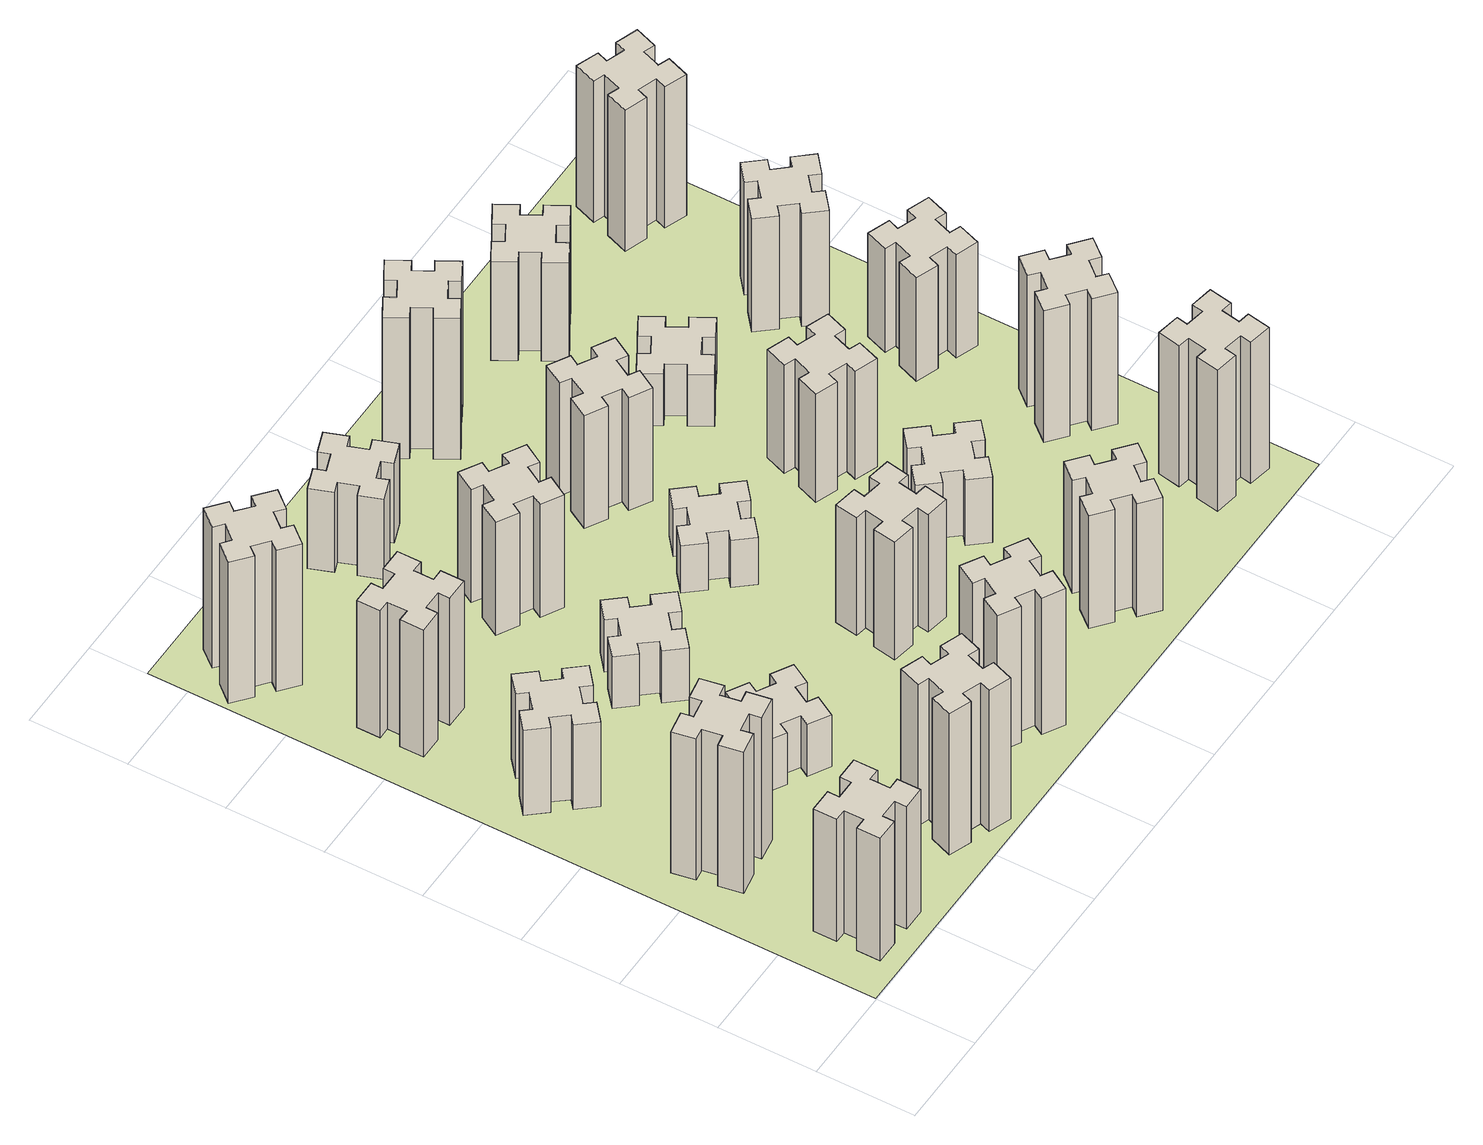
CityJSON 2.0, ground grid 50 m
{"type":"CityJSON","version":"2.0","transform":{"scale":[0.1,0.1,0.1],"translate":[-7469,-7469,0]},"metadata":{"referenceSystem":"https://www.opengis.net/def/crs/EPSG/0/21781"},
"CityObjects":{
"building1":{"type":"Building","attributes":{"class":"1000","function":"1000","usage":"1000","yearOfConstruction":2016,"roofType":"1000","measuredHeight":78,"storeysAboveGround":30,"storeysBelowGround":0},"geometry":[{"type":"Solid","lod":"1","boundaries":[[[[0,1,2,3,4,5,6,7,8,9,10,11,12,13,14,15,16,17,18,19]],[[17,16,20,21]],[[16,15,22,20]],[[15,14,23,22]],[[14,13,24,23]],[[13,12,25,24]],[[12,11,26,25]],[[11,10,27,26]],[[10,9,28,27]],[[9,8,29,28]],[[8,7,30,29]],[[7,6,31,30]],[[6,5,32,31]],[[5,4,33,32]],[[4,3,34,33]],[[3,2,35,34]],[[2,1,36,35]],[[1,0,37,36]],[[0,19,38,37]],[[19,18,39,38]],[[18,17,21,39]],[[24,25,26,27,28,29,30,31,32,33,34,35,36,37,38,39,21,20,22,23]]]]}]},
"building2":{"type":"Building","attributes":{"class":"1000","function":"1000","usage":"1000","yearOfConstruction":2016,"roofType":"1000","measuredHeight":90,"storeysAboveGround":30,"storeysBelowGround":0},"geometry":[{"type":"Solid","lod":"1","boundaries":[[[[40,41,42,43,44,45,46,47,48,49,50,51,52,53,54,55,56,57,58,59]],[[57,56,60,61]],[[56,55,62,60]],[[55,54,63,62]],[[54,53,64,63]],[[53,52,65,64]],[[52,51,66,65]],[[51,50,67,66]],[[50,49,68,67]],[[49,48,69,68]],[[48,47,70,69]],[[47,46,71,70]],[[46,45,72,71]],[[45,44,73,72]],[[44,43,74,73]],[[43,42,75,74]],[[42,41,76,75]],[[41,40,77,76]],[[40,59,78,77]],[[59,58,79,78]],[[58,57,61,79]],[[64,65,66,67,68,69,70,71,72,73,74,75,76,77,78,79,61,60,62,63]]]]}]},
"building3":{"type":"Building","attributes":{"class":"1000","function":"1000","usage":"1000","yearOfConstruction":2016,"roofType":"1000","measuredHeight":54,"storeysAboveGround":30,"storeysBelowGround":0},"geometry":[{"type":"Solid","lod":"1","boundaries":[[[[80,81,82,83,84,85,86,87,88,89,90,91,92,93,94,95,96,97,98,99]],[[97,96,100,101]],[[96,95,102,100]],[[95,94,103,102]],[[94,93,104,103]],[[93,92,105,104]],[[92,91,106,105]],[[91,90,107,106]],[[90,89,108,107]],[[89,88,109,108]],[[88,87,110,109]],[[87,86,111,110]],[[86,85,112,111]],[[85,84,113,112]],[[84,83,114,113]],[[83,82,115,114]],[[82,81,116,115]],[[81,80,117,116]],[[80,99,118,117]],[[99,98,119,118]],[[98,97,101,119]],[[104,105,106,107,108,109,110,111,112,113,114,115,116,117,118,119,101,100,102,103]]]]}]},
"building4":{"type":"Building","attributes":{"class":"1000","function":"1000","usage":"1000","yearOfConstruction":2016,"roofType":"1000","measuredHeight":81,"storeysAboveGround":30,"storeysBelowGround":0},"geometry":[{"type":"Solid","lod":"1","boundaries":[[[[120,121,122,123,124,125,126,127,128,129,130,131,132,133,134,135,136,137,138,139]],[[137,136,140,141]],[[136,135,142,140]],[[135,134,143,142]],[[134,133,144,143]],[[133,132,145,144]],[[132,131,146,145]],[[131,130,147,146]],[[130,129,148,147]],[[129,128,149,148]],[[128,127,150,149]],[[127,126,151,150]],[[126,125,152,151]],[[125,124,153,152]],[[124,123,154,153]],[[123,122,155,154]],[[122,121,156,155]],[[121,120,157,156]],[[120,139,158,157]],[[139,138,159,158]],[[138,137,141,159]],[[144,145,146,147,148,149,150,151,152,153,154,155,156,157,158,159,141,140,142,143]]]]}]},
"building5":{"type":"Building","attributes":{"class":"1000","function":"1000","usage":"1000","yearOfConstruction":2016,"roofType":"1000","measuredHeight":90,"storeysAboveGround":30,"storeysBelowGround":0},"geometry":[{"type":"Solid","lod":"1","boundaries":[[[[160,161,162,163,164,165,166,167,168,169,170,171,172,173,174,175,176,177,178,179]],[[177,176,180,181]],[[176,175,182,180]],[[175,174,183,182]],[[174,173,184,183]],[[173,172,185,184]],[[172,171,186,185]],[[171,170,187,186]],[[170,169,188,187]],[[169,168,189,188]],[[168,167,190,189]],[[167,166,191,190]],[[166,165,192,191]],[[165,164,193,192]],[[164,163,194,193]],[[163,162,195,194]],[[162,161,196,195]],[[161,160,197,196]],[[160,179,198,197]],[[179,178,199,198]],[[178,177,181,199]],[[184,185,186,187,188,189,190,191,192,193,194,195,196,197,198,199,181,180,182,183]]]]}]},
"building6":{"type":"Building","attributes":{"class":"1000","function":"1000","usage":"1000","yearOfConstruction":2016,"roofType":"1000","measuredHeight":90,"storeysAboveGround":30,"storeysBelowGround":0},"geometry":[{"type":"Solid","lod":"1","boundaries":[[[[200,201,202,203,204,205,206,207,208,209,210,211,212,213,214,215,216,217,218,219]],[[217,216,220,221]],[[216,215,222,220]],[[215,214,223,222]],[[214,213,224,223]],[[213,212,225,224]],[[212,211,226,225]],[[211,210,227,226]],[[210,209,228,227]],[[209,208,229,228]],[[208,207,230,229]],[[207,206,231,230]],[[206,205,232,231]],[[205,204,233,232]],[[204,203,234,233]],[[203,202,235,234]],[[202,201,236,235]],[[201,200,237,236]],[[200,219,238,237]],[[219,218,239,238]],[[218,217,221,239]],[[224,225,226,227,228,229,230,231,232,233,234,235,236,237,238,239,221,220,222,223]]]]}]},
"building7":{"type":"Building","attributes":{"class":"1000","function":"1000","usage":"1000","yearOfConstruction":2016,"roofType":"1000","measuredHeight":33,"storeysAboveGround":30,"storeysBelowGround":0},"geometry":[{"type":"Solid","lod":"1","boundaries":[[[[240,241,242,243,244,245,246,247,248,249,250,251,252,253,254,255,256,257,258,259]],[[257,256,260,261]],[[256,255,262,260]],[[255,254,263,262]],[[254,253,264,263]],[[253,252,265,264]],[[252,251,266,265]],[[251,250,267,266]],[[250,249,268,267]],[[249,248,269,268]],[[248,247,270,269]],[[247,246,271,270]],[[246,245,272,271]],[[245,244,273,272]],[[244,243,274,273]],[[243,242,275,274]],[[242,241,276,275]],[[241,240,277,276]],[[240,259,278,277]],[[259,258,279,278]],[[258,257,261,279]],[[264,265,266,267,268,269,270,271,272,273,274,275,276,277,278,279,261,260,262,263]]]]}]},
"building8":{"type":"Building","attributes":{"class":"1000","function":"1000","usage":"1000","yearOfConstruction":2016,"roofType":"1000","measuredHeight":33,"storeysAboveGround":30,"storeysBelowGround":0},"geometry":[{"type":"Solid","lod":"1","boundaries":[[[[280,281,282,283,284,285,286,287,288,289,290,291,292,293,294,295,296,297,298,299]],[[297,296,300,301]],[[296,295,302,300]],[[295,294,303,302]],[[294,293,304,303]],[[293,292,305,304]],[[292,291,306,305]],[[291,290,307,306]],[[290,289,308,307]],[[289,288,309,308]],[[288,287,310,309]],[[287,286,311,310]],[[286,285,312,311]],[[285,284,313,312]],[[284,283,314,313]],[[283,282,315,314]],[[282,281,316,315]],[[281,280,317,316]],[[280,299,318,317]],[[299,298,319,318]],[[298,297,301,319]],[[304,305,306,307,308,309,310,311,312,313,314,315,316,317,318,319,301,300,302,303]]]]}]},
"building9":{"type":"Building","attributes":{"class":"1000","function":"1000","usage":"1000","yearOfConstruction":2016,"roofType":"1000","measuredHeight":87,"storeysAboveGround":30,"storeysBelowGround":0},"geometry":[{"type":"Solid","lod":"1","boundaries":[[[[320,321,322,323,324,325,326,327,328,329,330,331,332,333,334,335,336,337,338,339]],[[337,336,340,341]],[[336,335,342,340]],[[335,334,343,342]],[[334,333,344,343]],[[333,332,345,344]],[[332,331,346,345]],[[331,330,347,346]],[[330,329,348,347]],[[329,328,349,348]],[[328,327,350,349]],[[327,326,351,350]],[[326,325,352,351]],[[325,324,353,352]],[[324,323,354,353]],[[323,322,355,354]],[[322,321,356,355]],[[321,320,357,356]],[[320,339,358,357]],[[339,338,359,358]],[[338,337,341,359]],[[344,345,346,347,348,349,350,351,352,353,354,355,356,357,358,359,341,340,342,343]]]]}]},
"building10":{"type":"Building","attributes":{"class":"1000","function":"1000","usage":"1000","yearOfConstruction":2016,"roofType":"1000","measuredHeight":72,"storeysAboveGround":30,"storeysBelowGround":0},"geometry":[{"type":"Solid","lod":"1","boundaries":[[[[360,361,362,363,364,365,366,367,368,369,370,371,372,373,374,375,376,377,378,379]],[[377,376,380,381]],[[376,375,382,380]],[[375,374,383,382]],[[374,373,384,383]],[[373,372,385,384]],[[372,371,386,385]],[[371,370,387,386]],[[370,369,388,387]],[[369,368,389,388]],[[368,367,390,389]],[[367,366,391,390]],[[366,365,392,391]],[[365,364,393,392]],[[364,363,394,393]],[[363,362,395,394]],[[362,361,396,395]],[[361,360,397,396]],[[360,379,398,397]],[[379,378,399,398]],[[378,377,381,399]],[[384,385,386,387,388,389,390,391,392,393,394,395,396,397,398,399,381,380,382,383]]]]}]},
"building11":{"type":"Building","attributes":{"class":"1000","function":"1000","usage":"1000","yearOfConstruction":2016,"roofType":"1000","measuredHeight":51,"storeysAboveGround":30,"storeysBelowGround":0},"geometry":[{"type":"Solid","lod":"1","boundaries":[[[[400,401,402,403,404,405,406,407,408,409,410,411,412,413,414,415,416,417,418,419]],[[417,416,420,421]],[[416,415,422,420]],[[415,414,423,422]],[[414,413,424,423]],[[413,412,425,424]],[[412,411,426,425]],[[411,410,427,426]],[[410,409,428,427]],[[409,408,429,428]],[[408,407,430,429]],[[407,406,431,430]],[[406,405,432,431]],[[405,404,433,432]],[[404,403,434,433]],[[403,402,435,434]],[[402,401,436,435]],[[401,400,437,436]],[[400,419,438,437]],[[419,418,439,438]],[[418,417,421,439]],[[424,425,426,427,428,429,430,431,432,433,434,435,436,437,438,439,421,420,422,423]]]]}]},
"building12":{"type":"Building","attributes":{"class":"1000","function":"1000","usage":"1000","yearOfConstruction":2016,"roofType":"1000","measuredHeight":75,"storeysAboveGround":30,"storeysBelowGround":0},"geometry":[{"type":"Solid","lod":"1","boundaries":[[[[440,441,442,443,444,445,446,447,448,449,450,451,452,453,454,455,456,457,458,459]],[[457,456,460,461]],[[456,455,462,460]],[[455,454,463,462]],[[454,453,464,463]],[[453,452,465,464]],[[452,451,466,465]],[[451,450,467,466]],[[450,449,468,467]],[[449,448,469,468]],[[448,447,470,469]],[[447,446,471,470]],[[446,445,472,471]],[[445,444,473,472]],[[444,443,474,473]],[[443,442,475,474]],[[442,441,476,475]],[[441,440,477,476]],[[440,459,478,477]],[[459,458,479,478]],[[458,457,461,479]],[[464,465,466,467,468,469,470,471,472,473,474,475,476,477,478,479,461,460,462,463]]]]}]},
"building13":{"type":"Building","attributes":{"class":"1000","function":"1000","usage":"1000","yearOfConstruction":2016,"roofType":"1000","measuredHeight":30,"storeysAboveGround":30,"storeysBelowGround":0},"geometry":[{"type":"Solid","lod":"1","boundaries":[[[[480,481,482,483,484,485,486,487,488,489,490,491,492,493,494,495,496,497,498,499]],[[497,496,500,501]],[[496,495,502,500]],[[495,494,503,502]],[[494,493,504,503]],[[493,492,505,504]],[[492,491,506,505]],[[491,490,507,506]],[[490,489,508,507]],[[489,488,509,508]],[[488,487,510,509]],[[487,486,511,510]],[[486,485,512,511]],[[485,484,513,512]],[[484,483,514,513]],[[483,482,515,514]],[[482,481,516,515]],[[481,480,517,516]],[[480,499,518,517]],[[499,498,519,518]],[[498,497,501,519]],[[504,505,506,507,508,509,510,511,512,513,514,515,516,517,518,519,501,500,502,503]]]]}]},
"building14":{"type":"Building","attributes":{"class":"1000","function":"1000","usage":"1000","yearOfConstruction":2016,"roofType":"1000","measuredHeight":72,"storeysAboveGround":30,"storeysBelowGround":0},"geometry":[{"type":"Solid","lod":"1","boundaries":[[[[520,521,522,523,524,525,526,527,528,529,530,531,532,533,534,535,536,537,538,539]],[[537,536,540,541]],[[536,535,542,540]],[[535,534,543,542]],[[534,533,544,543]],[[533,532,545,544]],[[532,531,546,545]],[[531,530,547,546]],[[530,529,548,547]],[[529,528,549,548]],[[528,527,550,549]],[[527,526,551,550]],[[526,525,552,551]],[[525,524,553,552]],[[524,523,554,553]],[[523,522,555,554]],[[522,521,556,555]],[[521,520,557,556]],[[520,539,558,557]],[[539,538,559,558]],[[538,537,541,559]],[[544,545,546,547,548,549,550,551,552,553,554,555,556,557,558,559,541,540,542,543]]]]}]},
"building15":{"type":"Building","attributes":{"class":"1000","function":"1000","usage":"1000","yearOfConstruction":2016,"roofType":"1000","measuredHeight":72,"storeysAboveGround":30,"storeysBelowGround":0},"geometry":[{"type":"Solid","lod":"1","boundaries":[[[[560,561,562,563,564,565,566,567,568,569,570,571,572,573,574,575,576,577,578,579]],[[577,576,580,581]],[[576,575,582,580]],[[575,574,583,582]],[[574,573,584,583]],[[573,572,585,584]],[[572,571,586,585]],[[571,570,587,586]],[[570,569,588,587]],[[569,568,589,588]],[[568,567,590,589]],[[567,566,591,590]],[[566,565,592,591]],[[565,564,593,592]],[[564,563,594,593]],[[563,562,595,594]],[[562,561,596,595]],[[561,560,597,596]],[[560,579,598,597]],[[579,578,599,598]],[[578,577,581,599]],[[584,585,586,587,588,589,590,591,592,593,594,595,596,597,598,599,581,580,582,583]]]]}]},
"building16":{"type":"Building","attributes":{"class":"1000","function":"1000","usage":"1000","yearOfConstruction":2016,"roofType":"1000","measuredHeight":90,"storeysAboveGround":30,"storeysBelowGround":0},"geometry":[{"type":"Solid","lod":"1","boundaries":[[[[600,601,602,603,604,605,606,607,608,609,610,611,612,613,614,615,616,617,618,619]],[[617,616,620,621]],[[616,615,622,620]],[[615,614,623,622]],[[614,613,624,623]],[[613,612,625,624]],[[612,611,626,625]],[[611,610,627,626]],[[610,609,628,627]],[[609,608,629,628]],[[608,607,630,629]],[[607,606,631,630]],[[606,605,632,631]],[[605,604,633,632]],[[604,603,634,633]],[[603,602,635,634]],[[602,601,636,635]],[[601,600,637,636]],[[600,619,638,637]],[[619,618,639,638]],[[618,617,621,639]],[[624,625,626,627,628,629,630,631,632,633,634,635,636,637,638,639,621,620,622,623]]]]}]},
"building17":{"type":"Building","attributes":{"class":"1000","function":"1000","usage":"1000","yearOfConstruction":2016,"roofType":"1000","measuredHeight":42,"storeysAboveGround":30,"storeysBelowGround":0},"geometry":[{"type":"Solid","lod":"1","boundaries":[[[[640,641,642,643,644,645,646,647,648,649,650,651,652,653,654,655,656,657,658,659]],[[657,656,660,661]],[[656,655,662,660]],[[655,654,663,662]],[[654,653,664,663]],[[653,652,665,664]],[[652,651,666,665]],[[651,650,667,666]],[[650,649,668,667]],[[649,648,669,668]],[[648,647,670,669]],[[647,646,671,670]],[[646,645,672,671]],[[645,644,673,672]],[[644,643,674,673]],[[643,642,675,674]],[[642,641,676,675]],[[641,640,677,676]],[[640,659,678,677]],[[659,658,679,678]],[[658,657,661,679]],[[664,665,666,667,668,669,670,671,672,673,674,675,676,677,678,679,661,660,662,663]]]]}]},
"building18":{"type":"Building","attributes":{"class":"1000","function":"1000","usage":"1000","yearOfConstruction":2016,"roofType":"1000","measuredHeight":69,"storeysAboveGround":30,"storeysBelowGround":0},"geometry":[{"type":"Solid","lod":"1","boundaries":[[[[680,681,682,683,684,685,686,687,688,689,690,691,692,693,694,695,696,697,698,699]],[[697,696,700,701]],[[696,695,702,700]],[[695,694,703,702]],[[694,693,704,703]],[[693,692,705,704]],[[692,691,706,705]],[[691,690,707,706]],[[690,689,708,707]],[[689,688,709,708]],[[688,687,710,709]],[[687,686,711,710]],[[686,685,712,711]],[[685,684,713,712]],[[684,683,714,713]],[[683,682,715,714]],[[682,681,716,715]],[[681,680,717,716]],[[680,699,718,717]],[[699,698,719,718]],[[698,697,701,719]],[[704,705,706,707,708,709,710,711,712,713,714,715,716,717,718,719,701,700,702,703]]]]}]},
"building19":{"type":"Building","attributes":{"class":"1000","function":"1000","usage":"1000","yearOfConstruction":2016,"roofType":"1000","measuredHeight":33,"storeysAboveGround":30,"storeysBelowGround":0},"geometry":[{"type":"Solid","lod":"1","boundaries":[[[[720,721,722,723,724,725,726,727,728,729,730,731,732,733,734,735,736,737,738,739]],[[737,736,740,741]],[[736,735,742,740]],[[735,734,743,742]],[[734,733,744,743]],[[733,732,745,744]],[[732,731,746,745]],[[731,730,747,746]],[[730,729,748,747]],[[729,728,749,748]],[[728,727,750,749]],[[727,726,751,750]],[[726,725,752,751]],[[725,724,753,752]],[[724,723,754,753]],[[723,722,755,754]],[[722,721,756,755]],[[721,720,757,756]],[[720,739,758,757]],[[739,738,759,758]],[[738,737,741,759]],[[744,745,746,747,748,749,750,751,752,753,754,755,756,757,758,759,741,740,742,743]]]]}]},
"building20":{"type":"Building","attributes":{"class":"1000","function":"1000","usage":"1000","yearOfConstruction":2016,"roofType":"1000","measuredHeight":90,"storeysAboveGround":30,"storeysBelowGround":0},"geometry":[{"type":"Solid","lod":"1","boundaries":[[[[760,761,762,763,764,765,766,767,768,769,770,771,772,773,774,775,776,777,778,779]],[[777,776,780,781]],[[776,775,782,780]],[[775,774,783,782]],[[774,773,784,783]],[[773,772,785,784]],[[772,771,786,785]],[[771,770,787,786]],[[770,769,788,787]],[[769,768,789,788]],[[768,767,790,789]],[[767,766,791,790]],[[766,765,792,791]],[[765,764,793,792]],[[764,763,794,793]],[[763,762,795,794]],[[762,761,796,795]],[[761,760,797,796]],[[760,779,798,797]],[[779,778,799,798]],[[778,777,781,799]],[[784,785,786,787,788,789,790,791,792,793,794,795,796,797,798,799,781,780,782,783]]]]}]},
"building21":{"type":"Building","attributes":{"class":"1000","function":"1000","usage":"1000","yearOfConstruction":2016,"roofType":"1000","measuredHeight":63,"storeysAboveGround":30,"storeysBelowGround":0},"geometry":[{"type":"Solid","lod":"1","boundaries":[[[[800,801,802,803,804,805,806,807,808,809,810,811,812,813,814,815,816,817,818,819]],[[817,816,820,821]],[[816,815,822,820]],[[815,814,823,822]],[[814,813,824,823]],[[813,812,825,824]],[[812,811,826,825]],[[811,810,827,826]],[[810,809,828,827]],[[809,808,829,828]],[[808,807,830,829]],[[807,806,831,830]],[[806,805,832,831]],[[805,804,833,832]],[[804,803,834,833]],[[803,802,835,834]],[[802,801,836,835]],[[801,800,837,836]],[[800,819,838,837]],[[819,818,839,838]],[[818,817,821,839]],[[824,825,826,827,828,829,830,831,832,833,834,835,836,837,838,839,821,820,822,823]]]]}]},
"building22":{"type":"Building","attributes":{"class":"1000","function":"1000","usage":"1000","yearOfConstruction":2016,"roofType":"1000","measuredHeight":84,"storeysAboveGround":30,"storeysBelowGround":0},"geometry":[{"type":"Solid","lod":"1","boundaries":[[[[840,841,842,843,844,845,846,847,848,849,850,851,852,853,854,855,856,857,858,859]],[[857,856,860,861]],[[856,855,862,860]],[[855,854,863,862]],[[854,853,864,863]],[[853,852,865,864]],[[852,851,866,865]],[[851,850,867,866]],[[850,849,868,867]],[[849,848,869,868]],[[848,847,870,869]],[[847,846,871,870]],[[846,845,872,871]],[[845,844,873,872]],[[844,843,874,873]],[[843,842,875,874]],[[842,841,876,875]],[[841,840,877,876]],[[840,859,878,877]],[[859,858,879,878]],[[858,857,861,879]],[[864,865,866,867,868,869,870,871,872,873,874,875,876,877,878,879,861,860,862,863]]]]}]},
"building23":{"type":"Building","attributes":{"class":"1000","function":"1000","usage":"1000","yearOfConstruction":2016,"roofType":"1000","measuredHeight":66,"storeysAboveGround":30,"storeysBelowGround":0},"geometry":[{"type":"Solid","lod":"1","boundaries":[[[[880,881,882,883,884,885,886,887,888,889,890,891,892,893,894,895,896,897,898,899]],[[897,896,900,901]],[[896,895,902,900]],[[895,894,903,902]],[[894,893,904,903]],[[893,892,905,904]],[[892,891,906,905]],[[891,890,907,906]],[[890,889,908,907]],[[889,888,909,908]],[[888,887,910,909]],[[887,886,911,910]],[[886,885,912,911]],[[885,884,913,912]],[[884,883,914,913]],[[883,882,915,914]],[[882,881,916,915]],[[881,880,917,916]],[[880,899,918,917]],[[899,898,919,918]],[[898,897,901,919]],[[904,905,906,907,908,909,910,911,912,913,914,915,916,917,918,919,901,900,902,903]]]]}]},
"building24":{"type":"Building","attributes":{"class":"1000","function":"1000","usage":"1000","yearOfConstruction":2016,"roofType":"1000","measuredHeight":72,"storeysAboveGround":30,"storeysBelowGround":0},"geometry":[{"type":"Solid","lod":"1","boundaries":[[[[920,921,922,923,924,925,926,927,928,929,930,931,932,933,934,935,936,937,938,939]],[[937,936,940,941]],[[936,935,942,940]],[[935,934,943,942]],[[934,933,944,943]],[[933,932,945,944]],[[932,931,946,945]],[[931,930,947,946]],[[930,929,948,947]],[[929,928,949,948]],[[928,927,950,949]],[[927,926,951,950]],[[926,925,952,951]],[[925,924,953,952]],[[924,923,954,953]],[[923,922,955,954]],[[922,921,956,955]],[[921,920,957,956]],[[920,939,958,957]],[[939,938,959,958]],[[938,937,941,959]],[[944,945,946,947,948,949,950,951,952,953,954,955,956,957,958,959,941,940,942,943]]]]}]},
"building25":{"type":"Building","attributes":{"class":"1000","function":"1000","usage":"1000","yearOfConstruction":2016,"roofType":"1000","measuredHeight":90,"storeysAboveGround":30,"storeysBelowGround":0},"geometry":[{"type":"Solid","lod":"1","boundaries":[[[[960,961,962,963,964,965,966,967,968,969,970,971,972,973,974,975,976,977,978,979]],[[977,976,980,981]],[[976,975,982,980]],[[975,974,983,982]],[[974,973,984,983]],[[973,972,985,984]],[[972,971,986,985]],[[971,970,987,986]],[[970,969,988,987]],[[969,968,989,988]],[[968,967,990,989]],[[967,966,991,990]],[[966,965,992,991]],[[965,964,993,992]],[[964,963,994,993]],[[963,962,995,994]],[[962,961,996,995]],[[961,960,997,996]],[[960,979,998,997]],[[979,978,999,998]],[[978,977,981,999]],[[984,985,986,987,988,989,990,991,992,993,994,995,996,997,998,999,981,980,982,983]]]]}]},
"landuse1":{"type":"LandUse","attributes":{"name":"plot1","function":"1010"},"geometry":[{"type":"MultiSurface","lod":"1","boundaries":[[[1000,1001,1002,1003]]]}]}
},
"vertices":[
[265,325,0],[265,225,0],[205,225,0],[205,105,0],[325,105,0],[325,165,0],[425,165,0],[425,105,0],[545,105,0],[545,225,0],[485,225,0],[485,325,0],[545,325,0],[545,445,0],[425,445,0],[425,385,0],[325,385,0],[325,445,0],[205,445,0],[205,325,0],[325,385,780],[325,445,780],[425,385,780],[425,445,780],[545,445,780],[545,325,780],[485,325,780],[485,225,780],[545,225,780],[545,105,780],[425,105,780],[425,165,780],[325,165,780],[325,105,780],[205,105,780],[205,225,780],[265,225,780],[265,325,780],[205,325,780],[205,445,780],
[492,985,0],[475,1084,0],[534,1094,0],[513,1212,0],[395,1191,0],[405,1132,0],[307,1115,0],[297,1174,0],[178,1153,0],[199,1035,0],[258,1045,0],[276,947,0],[217,937,0],[237,818,0],[356,839,0],[345,898,0],[444,916,0],[454,857,0],[572,877,0],[551,996,0],[444,916,900],[454,857,900],[345,898,900],[356,839,900],[237,818,900],[217,937,900],[276,947,900],[258,1045,900],[199,1035,900],[178,1153,900],[297,1174,900],[307,1115,900],[405,1132,900],[395,1191,900],[513,1212,900],[534,1094,900],[475,1084,900],[492,985,900],[551,996,900],[572,877,900],
[492,1888,0],[427,1964,0],[473,2003,0],[396,2095,0],[304,2018,0],[343,1972,0],[266,1907,0],[228,1953,0],[136,1876,0],[213,1784,0],[259,1823,0],[323,1746,0],[277,1708,0],[354,1616,0],[446,1693,0],[408,1739,0],[484,1803,0],[523,1757,0],[615,1834,0],[538,1926,0],[484,1803,540],[523,1757,540],[408,1739,540],[446,1693,540],[354,1616,540],[277,1708,540],[323,1746,540],[259,1823,540],[213,1784,540],[136,1876,540],[228,1953,540],[266,1907,540],[343,1972,540],[304,2018,540],[396,2095,540],[473,2003,540],[427,1964,540],[492,1888,540],[538,1926,540],[615,1834,540],
[485,2545,0],[485,2645,0],[545,2645,0],[545,2765,0],[425,2765,0],[425,2705,0],[325,2705,0],[325,2765,0],[205,2765,0],[205,2645,0],[265,2645,0],[265,2545,0],[205,2545,0],[205,2425,0],[325,2425,0],[325,2485,0],[425,2485,0],[425,2425,0],[545,2425,0],[545,2545,0],[425,2485,810],[425,2425,810],[325,2485,810],[325,2425,810],[205,2425,810],[205,2545,810],[265,2545,810],[265,2645,810],[205,2645,810],[205,2765,810],[325,2765,810],[325,2705,810],[425,2705,810],[425,2765,810],[545,2765,810],[545,2645,810],[485,2645,810],[485,2545,810],[545,2545,810],[545,2425,810],
[1029,360,0],[995,266,0],[939,287,0],[897,174,0],[1010,133,0],[1031,189,0],[1125,155,0],[1104,99,0],[1217,57,0],[1258,170,0],[1202,191,0],[1236,285,0],[1292,264,0],[1333,377,0],[1220,418,0],[1200,362,0],[1106,396,0],[1127,452,0],[1014,493,0],[973,380,0],[1106,396,900],[1127,452,900],[1200,362,900],[1220,418,900],[1333,377,900],[1292,264,900],[1236,285,900],[1202,191,900],[1258,170,900],[1217,57,900],[1104,99,900],[1125,155,900],[1031,189,900],[1010,133,900],[897,174,900],[939,287,900],[995,266,900],[1029,360,900],[973,380,900],[1014,493,900],
[384,3387,0],[308,3452,0],[346,3498,0],[254,3575,0],[177,3483,0],[223,3444,0],[159,3368,0],[113,3406,0],[36,3314,0],[128,3237,0],[166,3283,0],[243,3219,0],[204,3173,0],[296,3096,0],[373,3188,0],[327,3226,0],[392,3303,0],[438,3264,0],[515,3356,0],[423,3433,0],[392,3303,900],[438,3264,900],[327,3226,900],[373,3188,900],[296,3096,900],[204,3173,900],[243,3219,900],[166,3283,900],[128,3237,900],[36,3314,900],[113,3406,900],[159,3368,900],[223,3444,900],[177,3483,900],[254,3575,900],[346,3498,900],[308,3452,900],[384,3387,900],[423,3433,900],[515,3356,900],
[1086,1017,0],[1136,1104,0],[1188,1074,0],[1248,1178,0],[1144,1238,0],[1114,1186,0],[1027,1236,0],[1057,1288,0],[953,1348,0],[893,1244,0],[945,1214,0],[895,1127,0],[843,1157,0],[783,1053,0],[887,993,0],[917,1045,0],[1004,995,0],[974,943,0],[1078,883,0],[1138,987,0],[1004,995,330],[974,943,330],[917,1045,330],[887,993,330],[783,1053,330],[843,1157,330],[895,1127,330],[945,1214,330],[893,1244,330],[953,1348,330],[1057,1288,330],[1027,1236,330],[1114,1186,330],[1144,1238,330],[1248,1178,330],[1188,1074,330],[1136,1104,330],[1086,1017,330],[1138,987,330],[1078,883,330],
[1083,1972,0],[1006,1907,0],[968,1953,0],[876,1876,0],[953,1784,0],[999,1823,0],[1063,1746,0],[1017,1708,0],[1094,1616,0],[1186,1693,0],[1148,1739,0],[1224,1803,0],[1263,1757,0],[1355,1834,0],[1278,1926,0],[1232,1888,0],[1167,1964,0],[1213,2003,0],[1136,2095,0],[1044,2018,0],[1167,1964,330],[1213,2003,330],[1232,1888,330],[1278,1926,330],[1355,1834,330],[1263,1757,330],[1224,1803,330],[1148,1739,330],[1186,1693,330],[1094,1616,330],[1017,1708,330],[1063,1746,330],[999,1823,330],[953,1784,330],[876,1876,330],[968,1953,330],[1006,1907,330],[1083,1972,330],[1044,2018,330],[1136,2095,330],
[1657,305,0],[1744,255,0],[1714,203,0],[1818,143,0],[1878,247,0],[1826,277,0],[1876,364,0],[1928,334,0],[1988,438,0],[1884,498,0],[1854,446,0],[1767,496,0],[1797,548,0],[1693,608,0],[1633,504,0],[1685,474,0],[1635,387,0],[1583,417,0],[1523,313,0],[1627,253,0],[1635,387,870],[1583,417,870],[1685,474,870],[1633,504,870],[1693,608,870],[1797,548,870],[1767,496,870],[1854,446,870],[1884,498,870],[1988,438,870],[1928,334,870],[1876,364,870],[1826,277,870],[1878,247,870],[1818,143,870],[1714,203,870],[1744,255,870],[1657,305,870],[1627,253,870],[1523,313,870],
[1314,2666,0],[1227,2716,0],[1257,2768,0],[1153,2828,0],[1093,2724,0],[1145,2694,0],[1095,2607,0],[1043,2637,0],[983,2533,0],[1087,2473,0],[1117,2525,0],[1204,2475,0],[1174,2423,0],[1278,2363,0],[1338,2467,0],[1286,2497,0],[1336,2584,0],[1388,2554,0],[1448,2658,0],[1344,2718,0],[1336,2584,720],[1388,2554,720],[1286,2497,720],[1338,2467,720],[1278,2363,720],[1174,2423,720],[1204,2475,720],[1117,2525,720],[1087,2473,720],[983,2533,720],[1043,2637,720],[1095,2607,720],[1145,2694,720],[1093,2724,720],[1153,2828,720],[1257,2768,720],[1227,2716,720],[1314,2666,720],[1344,2718,720],[1448,2658,720],
[1125,3456,0],[1031,3422,0],[1010,3478,0],[897,3437,0],[939,3324,0],[995,3345,0],[1029,3251,0],[973,3230,0],[1014,3117,0],[1127,3159,0],[1106,3215,0],[1200,3249,0],[1220,3193,0],[1333,3234,0],[1292,3347,0],[1236,3326,0],[1202,3420,0],[1258,3440,0],[1217,3553,0],[1104,3512,0],[1202,3420,510],[1258,3440,510],[1236,3326,510],[1292,3347,510],[1333,3234,510],[1220,3193,510],[1200,3249,510],[1106,3215,510],[1127,3159,510],[1014,3117,510],[973,3230,510],[1029,3251,510],[995,3345,510],[939,3324,510],[897,3437,510],[1010,3478,510],[1031,3422,510],[1125,3456,510],[1104,3512,510],[1217,3553,510],
[2055,1047,0],[2072,1145,0],[2131,1135,0],[2152,1253,0],[2034,1274,0],[2024,1215,0],[1925,1232,0],[1936,1291,0],[1817,1312,0],[1797,1194,0],[1856,1184,0],[1838,1085,0],[1779,1096,0],[1758,977,0],[1877,957,0],[1887,1016,0],[1985,998,0],[1975,939,0],[2093,918,0],[2114,1037,0],[1985,998,750],[1975,939,750],[1887,1016,750],[1877,957,750],[1758,977,750],[1779,1096,750],[1838,1085,750],[1856,1184,750],[1797,1194,750],[1817,1312,750],[1936,1291,750],[1925,1232,750],[2024,1215,750],[2034,1274,750],[2152,1253,750],[2131,1135,750],[2072,1145,750],[2055,1047,750],[2114,1037,750],[2093,918,750],
[1972,1988,0],[1907,2064,0],[1953,2103,0],[1876,2195,0],[1784,2118,0],[1823,2072,0],[1746,2007,0],[1708,2053,0],[1616,1976,0],[1693,1884,0],[1739,1923,0],[1803,1846,0],[1757,1808,0],[1834,1716,0],[1926,1793,0],[1888,1839,0],[1964,1903,0],[2003,1857,0],[2095,1934,0],[2018,2026,0],[1964,1903,300],[2003,1857,300],[1888,1839,300],[1926,1793,300],[1834,1716,300],[1757,1808,300],[1803,1846,300],[1739,1923,300],[1693,1884,300],[1616,1976,300],[1708,2053,300],[1746,2007,300],[1823,2072,300],[1784,2118,300],[1876,2195,300],[1953,2103,300],[1907,2064,300],[1972,1988,300],[2018,2026,300],[2095,1934,300],
[2486,323,0],[2563,259,0],[2524,213,0],[2616,136,0],[2693,228,0],[2647,266,0],[2712,343,0],[2758,304,0],[2835,396,0],[2743,473,0],[2704,427,0],[2628,492,0],[2666,538,0],[2574,615,0],[2497,523,0],[2543,484,0],[2479,408,0],[2433,446,0],[2356,354,0],[2448,277,0],[2479,408,720],[2433,446,720],[2543,484,720],[2497,523,720],[2574,615,720],[2666,538,720],[2628,492,720],[2704,427,720],[2743,473,720],[2835,396,720],[2758,304,720],[2712,343,720],[2647,266,720],[2693,228,720],[2616,136,720],[2524,213,720],[2563,259,720],[2486,323,720],[2448,277,720],[2356,354,720],
[2026,2497,0],[2076,2584,0],[2128,2554,0],[2188,2658,0],[2084,2718,0],[2054,2666,0],[1967,2716,0],[1997,2768,0],[1893,2828,0],[1833,2724,0],[1885,2694,0],[1835,2607,0],[1783,2637,0],[1723,2533,0],[1827,2473,0],[1857,2525,0],[1944,2475,0],[1914,2423,0],[2018,2363,0],[2078,2467,0],[1944,2475,720],[1914,2423,720],[1857,2525,720],[1827,2473,720],[1723,2533,720],[1783,2637,720],[1835,2607,720],[1885,2694,720],[1833,2724,720],[1893,2828,720],[1997,2768,720],[1967,2716,720],[2054,2666,720],[2084,2718,720],[2188,2658,720],[2128,2554,720],[2076,2584,720],[2026,2497,720],[2078,2467,720],[2018,2363,720],
[1844,3556,0],[1757,3506,0],[1727,3558,0],[1623,3498,0],[1683,3394,0],[1735,3424,0],[1785,3337,0],[1733,3307,0],[1793,3203,0],[1897,3263,0],[1867,3315,0],[1954,3365,0],[1984,3313,0],[2088,3373,0],[2028,3477,0],[1976,3447,0],[1926,3534,0],[1978,3564,0],[1918,3668,0],[1814,3608,0],[1926,3534,900],[1978,3564,900],[1976,3447,900],[2028,3477,900],[2088,3373,900],[1984,3313,900],[1954,3365,900],[1867,3315,900],[1897,3263,900],[1793,3203,900],[1733,3307,900],[1785,3337,900],[1735,3424,900],[1683,3394,900],[1623,3498,900],[1727,3558,900],[1757,3506,900],[1844,3556,900],[1814,3608,900],[1918,3668,900],
[2563,1332,0],[2486,1267,0],[2448,1313,0],[2356,1236,0],[2433,1144,0],[2479,1183,0],[2543,1106,0],[2497,1068,0],[2574,976,0],[2666,1053,0],[2628,1099,0],[2704,1163,0],[2743,1117,0],[2835,1194,0],[2758,1286,0],[2712,1248,0],[2647,1324,0],[2693,1363,0],[2616,1455,0],[2524,1378,0],[2647,1324,420],[2693,1363,420],[2712,1248,420],[2758,1286,420],[2835,1194,420],[2743,1117,420],[2704,1163,420],[2628,1099,420],[2666,1053,420],[2574,976,420],[2497,1068,420],[2543,1106,420],[2479,1183,420],[2433,1144,420],[2356,1236,420],[2448,1313,420],[2486,1267,420],[2563,1332,420],[2524,1378,420],[2616,1455,420],
[2682,1771,0],[2716,1865,0],[2772,1844,0],[2813,1957,0],[2700,1998,0],[2680,1942,0],[2586,1976,0],[2607,2032,0],[2494,2073,0],[2453,1960,0],[2509,1940,0],[2475,1846,0],[2419,1867,0],[2377,1754,0],[2490,1713,0],[2511,1769,0],[2605,1735,0],[2584,1679,0],[2697,1637,0],[2738,1750,0],[2605,1735,690],[2584,1679,690],[2511,1769,690],[2490,1713,690],[2377,1754,690],[2419,1867,690],[2475,1846,690],[2509,1940,690],[2453,1960,690],[2494,2073,690],[2607,2032,690],[2586,1976,690],[2680,1942,690],[2700,1998,690],[2813,1957,690],[2772,1844,690],[2716,1865,690],[2682,1771,690],[2738,1750,690],[2697,1637,690],
[2475,2584,0],[2525,2497,0],[2473,2467,0],[2533,2363,0],[2637,2423,0],[2607,2475,0],[2694,2525,0],[2724,2473,0],[2828,2533,0],[2768,2637,0],[2716,2607,0],[2666,2694,0],[2718,2724,0],[2658,2828,0],[2554,2768,0],[2584,2716,0],[2497,2666,0],[2467,2718,0],[2363,2658,0],[2423,2554,0],[2497,2666,330],[2467,2718,330],[2584,2716,330],[2554,2768,330],[2658,2828,330],[2718,2724,330],[2666,2694,330],[2716,2607,330],[2768,2637,330],[2828,2533,330],[2724,2473,330],[2694,2525,330],[2607,2475,330],[2637,2423,330],[2533,2363,330],[2473,2467,330],[2525,2497,330],[2475,2584,330],[2423,2554,330],[2363,2658,330],
[3504,475,0],[3405,492,0],[3416,551,0],[3297,572,0],[3277,454,0],[3336,444,0],[3318,345,0],[3259,356,0],[3238,237,0],[3357,217,0],[3367,276,0],[3465,258,0],[3455,199,0],[3573,178,0],[3594,297,0],[3535,307,0],[3552,405,0],[3611,395,0],[3632,513,0],[3514,534,0],[3552,405,900],[3611,395,900],[3535,307,900],[3594,297,900],[3573,178,900],[3455,199,900],[3465,258,900],[3367,276,900],[3357,217,900],[3238,237,900],[3259,356,900],[3318,345,900],[3336,444,900],[3277,454,900],[3297,572,900],[3416,551,900],[3405,492,900],[3504,475,900],[3514,534,900],[3632,513,900],
[2716,3347,0],[2666,3434,0],[2718,3464,0],[2658,3568,0],[2554,3508,0],[2584,3456,0],[2497,3406,0],[2467,3458,0],[2363,3398,0],[2423,3294,0],[2475,3324,0],[2525,3237,0],[2473,3207,0],[2533,3103,0],[2637,3163,0],[2607,3215,0],[2694,3265,0],[2724,3213,0],[2828,3273,0],[2768,3377,0],[2694,3265,630],[2724,3213,630],[2607,3215,630],[2637,3163,630],[2533,3103,630],[2473,3207,630],[2525,3237,630],[2475,3324,630],[2423,3294,630],[2363,3398,630],[2467,3458,630],[2497,3406,630],[2584,3456,630],[2554,3508,630],[2658,3568,630],[2718,3464,630],[2666,3434,630],[2716,3347,630],[2768,3377,630],[2828,3273,630],
[3487,1006,0],[3552,1083,0],[3598,1044,0],[3675,1136,0],[3583,1213,0],[3544,1167,0],[3468,1232,0],[3506,1278,0],[3414,1355,0],[3337,1263,0],[3383,1224,0],[3319,1148,0],[3273,1186,0],[3196,1094,0],[3288,1017,0],[3326,1063,0],[3403,999,0],[3364,953,0],[3456,876,0],[3533,968,0],[3403,999,840],[3364,953,840],[3326,1063,840],[3288,1017,840],[3196,1094,840],[3273,1186,840],[3319,1148,840],[3383,1224,840],[3337,1263,840],[3414,1355,840],[3506,1278,840],[3468,1232,840],[3544,1167,840],[3583,1213,840],[3675,1136,840],[3598,1044,840],[3552,1083,840],[3487,1006,840],[3533,968,840],[3456,876,840],
[3520,1942,0],[3426,1976,0],[3447,2032,0],[3334,2073,0],[3293,1960,0],[3349,1940,0],[3315,1846,0],[3259,1867,0],[3217,1754,0],[3330,1713,0],[3351,1769,0],[3445,1735,0],[3424,1679,0],[3537,1637,0],[3578,1750,0],[3522,1771,0],[3556,1865,0],[3612,1844,0],[3653,1957,0],[3540,1998,0],[3556,1865,660],[3612,1844,660],[3522,1771,660],[3578,1750,660],[3537,1637,660],[3424,1679,660],[3445,1735,660],[3351,1769,660],[3330,1713,660],[3217,1754,660],[3259,1867,660],[3315,1846,660],[3349,1940,660],[3293,1960,660],[3334,2073,660],[3447,2032,660],[3426,1976,660],[3520,1942,660],[3540,1998,660],[3653,1957,660],
[3219,2463,0],[3283,2386,0],[3237,2348,0],[3314,2256,0],[3406,2333,0],[3368,2379,0],[3444,2443,0],[3483,2397,0],[3575,2474,0],[3498,2566,0],[3452,2528,0],[3387,2604,0],[3433,2643,0],[3356,2735,0],[3264,2658,0],[3303,2612,0],[3226,2547,0],[3188,2593,0],[3096,2516,0],[3173,2424,0],[3226,2547,720],[3188,2593,720],[3303,2612,720],[3264,2658,720],[3356,2735,720],[3433,2643,720],[3387,2604,720],[3452,2528,720],[3498,2566,720],[3575,2474,720],[3483,2397,720],[3444,2443,720],[3368,2379,720],[3406,2333,720],[3314,2256,720],[3237,2348,720],[3283,2386,720],[3219,2463,720],[3173,2424,720],[3096,2516,720],
[3349,3420,0],[3315,3326,0],[3259,3347,0],[3217,3234,0],[3330,3193,0],[3351,3249,0],[3445,3215,0],[3424,3159,0],[3537,3117,0],[3578,3230,0],[3522,3251,0],[3556,3345,0],[3612,3324,0],[3653,3437,0],[3540,3478,0],[3520,3422,0],[3426,3456,0],[3447,3512,0],[3334,3553,0],[3293,3440,0],[3426,3456,900],[3447,3512,900],[3520,3422,900],[3540,3478,900],[3653,3437,900],[3612,3324,900],[3556,3345,900],[3522,3251,900],[3578,3230,900],[3537,3117,900],[3424,3159,900],[3445,3215,900],[3351,3249,900],[3330,3193,900],[3217,3234,900],[3259,3347,900],[3315,3326,900],[3349,3420,900],[3293,3440,900],[3334,3553,900],
[5,3705,0],[3705,3705,0],[3705,5,0],[5,5,0]
]}
